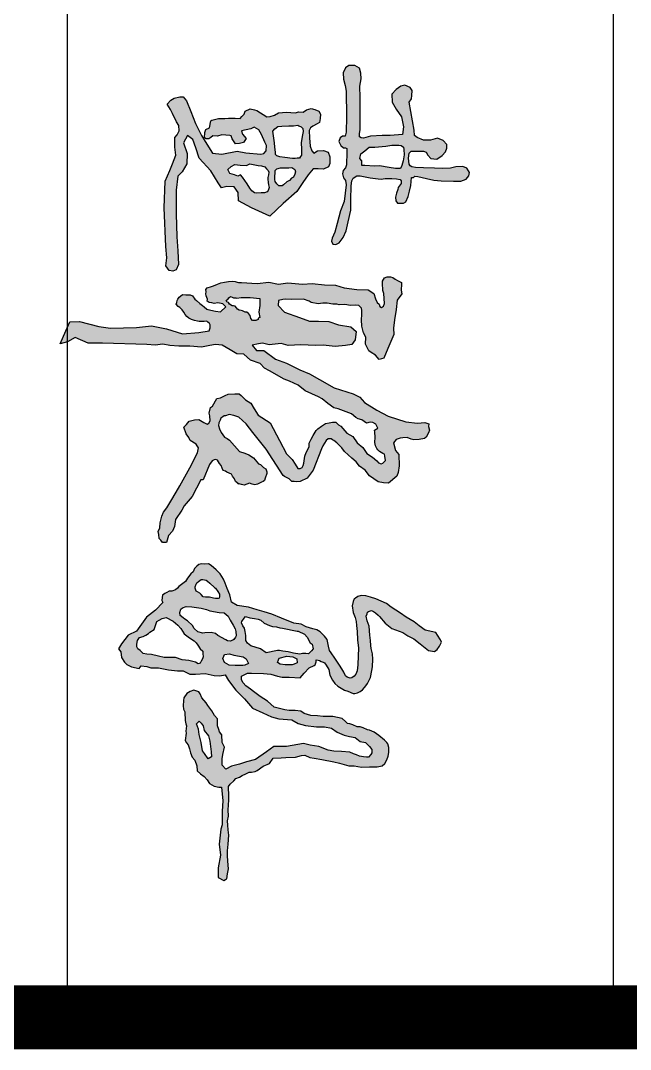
# Model space of a CAD drawing. Extents: x -496980 to 486425, y -292187 to -29437.
# Drawn here: x 373173 to 375547, y -289812 to -285808 of the extents above; entities that cross this region are included whole.
import ezdxf

# ---------------------------------------------------------------- set-up
doc = ezdxf.new("R2010")
doc.units = 0
doc.header["$LTSCALE"] = 1000
doc.header["$MEASUREMENT"] = 0
doc.layers.add('PUB_TITLE', color=4, linetype='Continuous')

# ---------------------------------------------------------------- blocks, each defined once
blk = doc.blocks.new('21')
h = blk.add_hatch(color=256)
h.paths.add_polyline_path([(36276, 30093), (36389, 30090), (36475, 30091), (36543, 30068), (36600, 30017), (36677, 30002), (36760, 30018), (36819, 30065), (36916, 30077), (37286, 30034), (37499, 29953), (37781, 29880), (37973, 29829), (38102, 29767), (38168, 29754), (38235, 29784), (38248, 29851), (38212, 29924), (38087, 30011), (37940, 30081), (37744, 30126), (37479, 30186), (37252, 30186), (36940, 30194), (36831, 30204), (36774, 30238), (36721, 30317), (36721, 30391), (36765, 30615), (36788, 30793), (36790, 30861), (36781, 30951), (36778, 30999), (36779, 31094), (36784, 31198), (36801, 31304), (36886, 31304), (36977, 31237), (37025, 31228), (37107, 31196), (37190, 31174), (37277, 31185), (37323, 31219), (37326, 31352), (37293, 31409), (37181, 31462), (37056, 31489), (36935, 31521), (36754, 31530), (36754, 31580), (36727, 31609), (36737, 31675), (36780, 31865), (36816, 32027), (36828, 32196), (36840, 32464), (36840, 32630), (36794, 32750), (36720, 32807), (36647, 32823), (36609, 32801), (36545, 32764), (36509, 32675), (36521, 32521), (36550, 32400), (36555, 32223), (36550, 32042), (36540, 31802), (36532, 31626), (36516, 31516), (36460, 31483), (36329, 31465), (36213, 31478), (36170, 31523), (36170, 31697), (36170, 31803), (36195, 31862), (36259, 31899), (36333, 31966), (36345, 32097), (36268, 32219), (36184, 32291), (36101, 32320), (36020, 32320), (35930, 32241), (35883, 32112), (35923, 31954), (35928, 31797), (35869, 31659), (35823, 31597), (35702, 31590), (35077, 31478), (35003, 31537), (34930, 31542), (34824, 31545), (34751, 31501), (34700, 31388), (34721, 31296), (34795, 31193), (34903, 31098), (35079, 31103), (35234, 31195), (35410, 31309), (35632, 31358), (35798, 31331), (35825, 31061), (35825, 30883), (35836, 30620), (35886, 30434), (35852, 30375), (35784, 30379), (35686, 30393), (35466, 30393), (35256, 30393), (34977, 30391), (34724, 30386), (34562, 30411), (34433, 30409), (34321, 30379), (34262, 30273), (34267, 30138), (34316, 30063), (34425, 30011), (34571, 30021), (34706, 30060), (34833, 30078), (35409, 30090), (35751, 30083), (35833, 30061), (35833, 30000), (35875, 29948), (35954, 29915), (36046, 29959), (36093, 30019), (36093, 30096)])
h.paths.add_polyline_path([(36229, 30407), (36159, 30495), (36080, 30593), (36080, 30721), (36061, 30964), (36035, 31096), (36039, 31255), (36042, 31302), (36084, 31352), (36131, 31363), (36251, 31369), (36383, 31346), (36489, 31321), (36556, 31285), (36556, 31176), (36535, 31037), (36522, 30947), (36497, 30829), (36500, 30710), (36490, 30495), (36487, 30432), (36388, 30432), (36335, 30385)], flags=16)
h = blk.add_hatch(color=256)
h.paths.add_polyline_path([(47829, 27141), (47834, 27273), (47813, 27388), (47939, 27462), (48159, 27628), (48350, 27816), (48557, 28000), (48661, 28226), (48752, 28417), (48791, 28580), (48819, 28870), (48897, 29016), (48944, 29177), (48970, 29422), (48970, 29598), (49001, 29753), (49089, 29880), (49158, 30033), (49184, 30154), (49210, 30277), (49301, 30395), (49322, 30508), (49406, 30596), (49479, 30650), (49567, 30650), (49643, 30580), (49643, 30535), (49638, 30468), (49625, 30375), (49596, 30311), (49573, 30245), (49533, 30158), (49519, 29979), (49510, 29805), (49492, 29677), (49405, 29474), (49377, 29281), (49340, 29134), (49411, 28754), (49411, 28472), (49529, 28308), (49701, 28066), (49746, 27863), (49799, 27705), (49847, 27531), (49912, 27402), (49827, 27325), (49685, 27321), (49588, 27333), (49427, 27370), (49317, 27325), (49152, 27313), (49079, 27265), (49030, 27248), (48949, 27221), (48795, 27219), (48722, 27154), (48613, 27089), (48496, 27000), (48439, 26968), (48330, 26871), (48237, 26831), (48193, 26802), (48156, 26693), (48189, 26612), (48233, 26536), (48326, 26471), (48387, 26459), (48504, 26451), (48575, 26465), (48635, 26488), (48691, 26493), (48785, 26496), (48830, 26502), (48901, 26516), (48952, 26527), (49071, 26516), (49114, 26524), (49272, 26502), (49324, 26530), (49372, 26564), (49457, 26592), (49547, 26621), (49644, 26658), (49715, 26714), (49840, 26757), (49950, 26768), (50018, 26842), (50075, 26918), (50151, 26986), (50228, 27040), (50290, 27145), (50316, 27247), (50316, 27306), (50619, 27334), (50844, 27320), (51149, 27320), (51250, 27291), (51577, 27254), (51823, 27283), (52106, 27233), (52324, 27233), (52389, 27356), (52352, 27424), (52243, 27442), (52126, 27462), (51961, 27450), (51836, 27442), (51726, 27440), (51583, 27457), (51381, 27470), (51261, 27455), (51156, 27447), (51059, 27440), (50956, 27460), (50819, 27457), (50714, 27465), (50591, 27470), (50451, 27467), (50359, 27462), (50301, 27465), (50246, 27502), (50171, 27584), (50121, 27624), (50091, 27709), (50056, 27769), (50019, 27849), (49983, 27926), (49977, 27974), (49962, 28059), (49939, 28104), (49849, 28237), (49785, 28372), (49669, 28456), (49661, 28632), (49656, 28740), (49646, 28953), (49606, 29084), (49603, 29162), (49656, 29270), (49665, 29371), (49701, 29537), (49753, 29806), (49778, 29933), (49809, 30033), (49837, 30141), (49837, 30257), (49870, 30421), (49861, 30596), (49861, 30767), (49842, 30881), (49789, 30942), (49702, 30983), (49627, 31011), (49545, 31030), (49433, 31028), (49350, 31007), (49317, 30986), (49271, 30935), (49162, 30805), (49093, 30703), (49049, 30598), (49040, 30552), (48996, 30457), (48971, 30393), (48971, 30325), (48930, 30232), (48908, 30164), (48896, 30113), (48852, 30062), (48788, 29989), (48742, 29782), (48744, 29571), (48724, 29446), (48720, 29291), (48675, 29148), (48623, 29071), (48606, 28942), (48608, 28813), (48595, 28716), (48580, 28658), (48534, 28482), (48399, 28332), (48294, 28167), (48184, 28018), (48134, 27952), (48057, 27848), (47991, 27787), (47925, 27754), (47848, 27754), (47776, 27886), (47776, 27973), (47786, 28241), (47800, 28408), (47846, 28549), (47867, 28660), (47870, 28814), (47884, 29054), (47778, 29148), (47657, 29255), (47596, 29393), (47524, 29413), (47478, 29413), (47493, 29476), (47516, 29524), (47548, 29597), (47599, 29632), (47699, 29698), (47820, 29718), (47937, 29774), (48007, 29826), (48067, 29891), (48158, 30042), (48180, 30120), (48233, 30239), (48231, 30271), (48214, 30334), (48186, 30388), (48150, 30443), (48097, 30485), (48063, 30521), (48005, 30551), (47871, 30622), (47722, 30650), (47635, 30669), (47469, 30673), (47346, 30663), (47233, 30637), (47163, 30631), (47052, 30620), (46931, 30610), (46735, 30588), (46614, 30546), (46512, 30524), (46456, 30544), (46418, 30553), (46388, 30641), (46420, 30716), (46490, 30794), (46518, 30824), (46665, 30950), (46787, 31098), (46874, 31341), (46944, 31454), (47014, 31585), (47127, 31724), (47275, 31915), (47299, 32048), (47254, 32102), (47176, 32159), (47086, 32201), (47036, 32177), (46933, 32110), (46877, 32073), (46822, 31837), (46727, 31706), (46636, 31592), (46533, 31414), (46446, 31287), (46308, 31082), (46229, 30975), (46125, 30737), (46090, 30618), (46058, 30514), (46052, 30413), (46074, 30342), (46111, 30289), (46124, 30261), (46183, 30235), (46277, 30210), (46432, 30235), (46541, 30278), (46627, 30306), (46718, 30311), (46852, 30328), (47040, 30331), (47224, 30355), (47389, 30349), (47592, 30340), (47724, 30323), (47803, 30295), (47844, 30256), (47897, 30188), (47855, 30079), (47758, 30028), (47683, 29986), (47600, 29930), (47576, 29915), (47443, 29825), (47329, 29745), (47274, 29707), (47174, 29685), (47102, 29670), (47029, 29654), (46958, 29600), (46858, 29500), (46815, 29427), (46791, 29342), (46747, 29188), (46687, 29082), (46666, 28918), (46555, 28645), (46465, 28424), (46414, 28254), (46368, 28099), (46310, 27906), (46273, 27655), (46200, 27527), (46038, 27493), (45894, 27433), (45773, 27385), (45686, 27355), (45566, 27280), (45482, 27190), (45380, 27079), (45344, 27016), (45353, 26938), (45346, 26857), (45358, 26806), (45400, 26756), (45453, 26706), (45526, 26674), (45570, 26627), (45665, 26552), (45738, 26509), (45785, 26448), (45848, 26360), (45885, 26328), (45923, 26284), (45956, 26203), (45956, 26140), (45983, 26090), (46004, 26046), (46042, 25995), (46095, 25988), (46165, 25980), (46203, 26000), (46379, 25838), (46533, 25637), (46841, 25416), (46935, 25229), (47129, 25081), (47238, 25013), (47304, 25065), (47433, 25082), (47535, 25151), (47584, 25203), (47640, 25302), (47673, 25473), (47614, 25522), (47633, 25647), (47656, 25733), (47656, 25907), (47702, 26131), (47729, 26331), (47729, 26457), (47797, 26599), (47797, 26725), (47787, 26941)])
h.paths.add_polyline_path([(47540, 27372), (47453, 27333), (47399, 27357), (47361, 27374), (47351, 27485), (47375, 27578), (47414, 27790), (47462, 27853), (47561, 27910), (47605, 27810), (47609, 27608), (47597, 27476)], flags=16)
h.paths.add_polyline_path([(47513, 26853), (47583, 26812), (47535, 26726), (47497, 26579), (47480, 26430), (47432, 26286), (47432, 26035), (47398, 25909), (47362, 25748), (47359, 25647), (47338, 25568), (47277, 25498), (47219, 25426), (47135, 25426), (47053, 25441), (46986, 25481), (46964, 25562), (46932, 25623), (46896, 25680), (46868, 25712), (46805, 25808), (46629, 25868), (46596, 25920), (46559, 25989), (46537, 26078), (46619, 26231), (46709, 26332), (46786, 26400), (46903, 26477), (46993, 26594), (47074, 26726), (47157, 26780), (47239, 26832), (47287, 26889), (47344, 26890), (47438, 26902)], flags=16)
h.paths.add_polyline_path([(46939, 27229), (46895, 27175), (46873, 27079), (46882, 26936), (46890, 26892), (46860, 26783), (46786, 26700), (46715, 26665), (46614, 26552), (46569, 26472), (46493, 26389), (46427, 26378), (46329, 26415), (46296, 26519), (46303, 26648), (46329, 26851), (46360, 26975), (46394, 27045), (46428, 27252), (46439, 27363), (46509, 27452), (46601, 27503), (46709, 27568), (46792, 27609), (46852, 27623), (46951, 27635), (47035, 27579), (47067, 27503), (47055, 27426)], flags=16)
h.paths.add_polyline_path([(47110, 27883), (47052, 27845), (46998, 27845), (46939, 27845), (46851, 27837), (46776, 27816), (46722, 27783), (46642, 27747), (46554, 27813), (46519, 27839), (46548, 27939), (46562, 28039), (46576, 28123), (46599, 28181), (46663, 28255), (46718, 28374), (46739, 28441), (46751, 28530), (46769, 28608), (46780, 28661), (46843, 28990), (46847, 29009), (46912, 29156), (46977, 29210), (47101, 29279), (47135, 29323), (47240, 29346), (47278, 29306), (47348, 29241), (47338, 29184), (47343, 29111), (47353, 29049), (47331, 28909), (47302, 28787), (47287, 28669), (47277, 28594), (47274, 28552), (47324, 28304), (47240, 28171), (47169, 27958)], flags=16)
h.paths.add_polyline_path([(48847, 26807), (48888, 26852), (48946, 26899), (49055, 26925), (49173, 27015), (49287, 27051), (49528, 27080), (49642, 27084), (49686, 27007), (49564, 26929), (49503, 26888), (49316, 26852), (49140, 26807), (49026, 26799), (48904, 26754)], flags=16)
h.paths.add_polyline_path([(47537, 28550), (47482, 28573), (47447, 28593), (47401, 28761), (47416, 28894), (47456, 28980), (47551, 28992), (47577, 28920), (47589, 28882), (47592, 28721), (47575, 28611)], flags=16)
h.paths.add_polyline_path([(46118, 27174), (46110, 27131), (46089, 27037), (46087, 26954), (46083, 26897), (46032, 26851), (46001, 26823), (45969, 26776), (45950, 26737), (45871, 26720), (45780, 26746), (45737, 26793), (45693, 26861), (45709, 26972), (45779, 27045), (45870, 27153), (45884, 27174), (45962, 27227), (46018, 27260), (46109, 27268), (46118, 27234)], flags=16)
h = blk.add_hatch(color=256)
h.paths.add_polyline_path([(42764, 26797), (42881, 26775), (43213, 26602), (43611, 26377), (43756, 26295), (43952, 26182), (44099, 26091), (44196, 26014), (44287, 25977), (44437, 25946), (44545, 25932), (44625, 25895), (44693, 25915), (44784, 25924), (44821, 25955), (44872, 25997), (44869, 26087), (44719, 26128), (44621, 26214), (44516, 26261), (44360, 26284), (44152, 26422), (44054, 26480), (43846, 26653), (43482, 26844), (43476, 26902), (43135, 27043), (43054, 27102), (43024, 27170), (43043, 27221), (43113, 27266), (43158, 27298), (43221, 27320), (43269, 27345), (43289, 27395), (43305, 27429), (43349, 27528), (43399, 27555), (43455, 27595), (43516, 27618), (43564, 27682), (43585, 27751), (43594, 27810), (43552, 27929), (43572, 27987), (43587, 28049), (43575, 28106), (43534, 28197), (43517, 28231), (43494, 28263), (43445, 28280), (43335, 28314), (43301, 28316), (43237, 28291), (43204, 28240), (43134, 28171), (43123, 28127), (42988, 28017), (42926, 27915), (42886, 27824), (42849, 27707), (42596, 27485), (42560, 27433), (42533, 27370), (42427, 27303), (42344, 27265), (42237, 27230), (42150, 27275), (42109, 27289), (42062, 27348), (42053, 27394), (42027, 27479), (42045, 27580), (42086, 27692), (42234, 27852), (42429, 28005), (42796, 28301), (43379, 28681), (43405, 28711), (43458, 28813), (43512, 28869), (43518, 28927), (43523, 28976), (43516, 29056), (43441, 29215), (43267, 29347), (42792, 29532), (42719, 29563), (42602, 29637), (42563, 29685), (42567, 29746), (42586, 29775), (42607, 29805), (42653, 29873), (42768, 29987), (42849, 30042), (42997, 30203), (43082, 30305), (43176, 30377), (43261, 30504), (43388, 30598), (43524, 30794), (43548, 30913), (43553, 31025), (43397, 31205), (43315, 31234), (43169, 31261), (42918, 31250), (42828, 31176), (42658, 31136), (42579, 31189), (42571, 31218), (42550, 31282), (42547, 31340), (42539, 31436), (42573, 31526), (42592, 31582), (42581, 31701), (42560, 31826), (42531, 31860), (42430, 31908), (42372, 31934), (42295, 31913), (42236, 31918), (42205, 31831), (42220, 31670), (42189, 31408), (42066, 31014), (41927, 30760), (41758, 30490), (41642, 30383), (41565, 30236), (41434, 29813), (41249, 29490), (41118, 29267), (41033, 29051), (40887, 28751), (40795, 28505), (40602, 28251), (40602, 28089), (40487, 27989), (40456, 28128), (40440, 28220), (40479, 28366), (40448, 28636), (40494, 28790), (40479, 29074), (40494, 29398), (40487, 29567), (40510, 29836), (40494, 30067), (40471, 30206), (40363, 30283), (40178, 30306), (40078, 30183), (40032, 29913), (39955, 29698), (39947, 29467), (39947, 29267), (39870, 29044), (39748, 28710), (39603, 28566), (39493, 28575), (39469, 28671), (39460, 28740), (39469, 28875), (39460, 29134), (39502, 29256), (39535, 29304), (39565, 29454), (39553, 29562), (39553, 29656), (39571, 29785), (39571, 29870), (39586, 29921), (39580, 30054), (39604, 30178), (39598, 30298), (39604, 30364), (39662, 30418), (39716, 30430), (39800, 30427), (39923, 30424), (40065, 30430), (40209, 30466), (40309, 30521), (40465, 30512), (40613, 30581), (40646, 30638), (40703, 30731), (40800, 30815), (40772, 30921), (40556, 31008), (40249, 31139), (40108, 31132), (39921, 31156), (39694, 31194), (39483, 31216), (39339, 31321), (39260, 31302), (39124, 31312), (39090, 31309), (39031, 31194), (38982, 31120), (38963, 31064), (38961, 30994), (38986, 30934), (39058, 30890), (39108, 30890), (39270, 30898), (39338, 30917), (39447, 30926), (39559, 30936), (39616, 30911), (39643, 30867), (39626, 30827), (39574, 30816), (39532, 30772), (39451, 30730), (39337, 30699), (39257, 30570), (39245, 30320), (39208, 30039), (39151, 29841), (39139, 29596), (39116, 29325), (39124, 29107), (39101, 28782), (39128, 28575), (39082, 28358), (39109, 28098), (39089, 27750), (39088, 27683), (39066, 27608), (39062, 27553), (39071, 27460), (39081, 27372), (39100, 27295), (39131, 27221), (39167, 27131), (39176, 27085), (39207, 26987), (39248, 26959), (39301, 26963), (39341, 26961), (39384, 26968), (39463, 26999), (39504, 26990), (39535, 27035), (39544, 27095), (39561, 27145), (39545, 27229), (39566, 27339), (39633, 27403), (39745, 27287), (39730, 27175), (39689, 26983), (39634, 26922), (39605, 26888), (39556, 26825), (39489, 26753), (39461, 26717), (39389, 26664), (39364, 26607), (39366, 26555), (39368, 26510), (39360, 26441), (39392, 26398), (39419, 26365), (39463, 26333), (39489, 26324), (39535, 26312), (39571, 26297), (39622, 26341), (39647, 26379), (39698, 26434), (39753, 26472), (39803, 26500), (39843, 26533), (39886, 26580), (39915, 26637), (39932, 26709), (39949, 26774), (39959, 26812), (39957, 26922), (39952, 26982), (40022, 27057), (40100, 27057), (40168, 27029), (40200, 26805), (40232, 26437), (40120, 26085), (40055, 25750), (40088, 25414), (40104, 24838), (40071, 24582), (39959, 24150), (39967, 23935), (40168, 23846), (40456, 23718), (40408, 23878), (40312, 24054), (40440, 24342), (40440, 24662), (40467, 25644), (40483, 25830), (40461, 25999), (40489, 26157), (40506, 26360), (40506, 26603), (40529, 26865), (40495, 27051), (40472, 27175), (40487, 27320), (40591, 27502), (40675, 27649), (40683, 27802), (40820, 27955), (40892, 28164), (40993, 28266), (41053, 28373), (41238, 28703), (41287, 28816), (41375, 29009), (41496, 29170), (41633, 29468), (41681, 29548), (41778, 29669), (41875, 29806), (41899, 29902), (42012, 30200), (42091, 30293), (42119, 30346), (42147, 30431), (42220, 30532), (42194, 30614), (42201, 30673), (42242, 30739), (42283, 30765), (42327, 30783), (42371, 30714), (42421, 30717), (42531, 30724), (42651, 30720), (42724, 30735), (42784, 30761), (42812, 30785), (42848, 30823), (42892, 30893), (42910, 30930), (42956, 30939), (43046, 30957), (43132, 30875), (43099, 30800), (43056, 30761), (42978, 30668), (42896, 30543), (42763, 30449), (42656, 30324), (42517, 30228), (42442, 30096), (42288, 29963), (42253, 29913), (42199, 29848), (42199, 29777), (42213, 29702), (42224, 29617), (42285, 29531), (42342, 29452), (42381, 29413), (42492, 29349), (42574, 29299), (42660, 29256), (42742, 29260), (42871, 29192), (42953, 29160), (43132, 29137), (43225, 29093), (43229, 29006), (43130, 28945), (43030, 28877), (42899, 28754), (42603, 28600), (42213, 28387), (42039, 28125), (41900, 28034), (41777, 27960), (41698, 27841), (41604, 27747), (41564, 27699), (41564, 27600), (41573, 27452), (41605, 27385), (41653, 27283), (41673, 27204), (41840, 27105), (41869, 27065), (41999, 27034), (42056, 27051), (42170, 27053), (42246, 27004), (42207, 26912), (42139, 26803), (42145, 26704), (42174, 26587), (42240, 26535), (42307, 26468), (42455, 26519), (42540, 26579), (42602, 26613), (42685, 26743), (42719, 26769)])
h.paths.add_polyline_path([(39939, 27998), (39893, 27960), (39823, 27942), (39780, 27906), (39753, 27867), (39749, 27835), (39719, 27772), (39708, 27712), (39687, 27664), (39652, 27637), (39618, 27612), (39611, 27574), (39608, 27544), (39575, 27484), (39538, 27459), (39505, 27401), (39451, 27452), (39428, 27473), (39403, 27507), (39419, 27545), (39430, 27577), (39435, 27602), (39435, 27626), (39442, 27649), (39427, 27746), (39422, 27943), (39448, 28157), (39604, 28162), (39750, 28141), (39869, 28162), (39887, 28125), (39911, 28119), (39932, 28071)], flags=16)
h = blk.add_hatch(color=256)
h.paths.add_polyline_path([(35818, 26551), (35910, 26669), (36098, 26733), (36324, 26810), (36609, 27071), (36872, 27234), (36988, 27306), (36955, 27428), (36961, 27588), (37088, 27677), (37271, 27683), (37427, 27971), (37615, 28381), (37332, 28681), (37064, 28982), (36869, 29117), (36693, 29236), (36565, 29344), (36561, 29457), (36568, 29576), (36518, 29686), (36444, 29717), (36294, 29717), (36194, 29678), (36158, 29574), (36162, 29444), (36212, 29364), (36160, 29316), (36060, 29279), (35874, 29268), (35707, 29260), (35652, 29288), (35613, 29338), (35559, 29433), (35529, 29487), (35444, 29500), (35346, 29511), (35284, 29470), (35245, 29381), (35221, 29299), (35251, 29195), (35299, 29121), (35296, 29026), (35317, 28943), (35306, 28753), (35317, 28576), (35369, 28483), (35400, 28390), (35410, 28313), (35265, 28090), (35249, 28038), (35229, 27946), (35278, 27837), (35348, 27814), (35402, 27761), (35442, 27722), (35434, 27612), (35433, 27521), (35434, 27465), (35446, 27384), (35444, 27305), (35444, 27241), (35477, 27093), (35493, 27073), (35650, 27039), (35685, 26960), (35754, 26934), (35873, 26930), (35895, 26966), (35898, 27028), (35868, 27069), (35827, 27115), (35839, 27219), (35806, 27311), (35821, 27522), (35897, 27546), (36004, 27616), (35999, 27704), (35978, 27795), (35890, 27853), (35791, 27777), (35715, 27749), (35692, 27855), (35676, 27959), (35637, 28030), (35697, 28141), (35796, 28199), (35968, 28269), (36043, 28305), (36163, 28300), (36220, 28245), (36233, 28181), (36210, 27849), (36173, 27653), (36233, 27313), (36217, 27107), (36017, 26983), (35822, 26862), (35556, 26729), (35290, 26626), (35054, 26532), (34959, 26455), (34965, 26381), (34995, 26254), (35036, 26183), (35125, 26101), (35241, 26173), (35329, 26216), (35515, 26307), (35598, 26358), (35716, 26366), (35807, 26319), (35867, 26269), (36082, 26272), (36256, 26294), (36452, 26216), (36602, 26156), (36836, 26054), (37432, 26030), (38291, 26065), (38541, 26092), (38723, 26071), (38820, 26143), (38841, 26228), (38812, 26302), (38689, 26351), (38387, 26339), (38074, 26315), (37563, 26296), (37038, 26295), (36723, 26337), (36631, 26433), (36450, 26533), (36219, 26545), (35985, 26460)])
h.paths.add_polyline_path([(36574, 27448), (36511, 27523), (36468, 27605), (36484, 27723), (36488, 27860), (36453, 27938), (36472, 28051), (36488, 28126), (36497, 28195), (36519, 28268), (36560, 28308), (36615, 28361), (36698, 28353), (36759, 28340), (36793, 28336), (36870, 28346), (36922, 28356), (36975, 28368), (37072, 28332), (37099, 28264), (37099, 28187), (37101, 28092), (37093, 28039), (37052, 27985), (36995, 27938), (36893, 27880), (36751, 27773), (36695, 27729), (36723, 27672), (36696, 27597), (36668, 27495)], flags=16)
h.paths.add_polyline_path([(35726, 28452), (35676, 28492), (35621, 28558), (35613, 28647), (35610, 28804), (35605, 28907), (35594, 29005), (35632, 29080), (35669, 29114), (35736, 29121), (35807, 29107), (35977, 29080), (36136, 29090), (36257, 29085), (36285, 29062), (36325, 29044), (36327, 28993), (36335, 28944), (36331, 28889), (36309, 28717), (36297, 28607), (36275, 28539), (36242, 28505), (36189, 28505), (36081, 28495), (35982, 28485), (35826, 28466)], flags=16)
h.paths.add_polyline_path([(36603, 28504), (36560, 28540), (36537, 28616), (36540, 28664), (36542, 28754), (36538, 28806), (36535, 28868), (36581, 28938), (36631, 28951), (36680, 28938), (36746, 28910), (36768, 28864), (36824, 28819), (36855, 28758), (36916, 28689), (36942, 28660), (36938, 28580), (36895, 28537), (36847, 28499), (36801, 28494), (36725, 28497), (36659, 28502)], flags=16)
for points in [[(35702, 31590), (35077, 31478), (35003, 31537), (34930, 31542), (34824, 31545), (34751, 31501), (34700, 31388), (34721, 31296), (34795, 31193), (34903, 31098), (35079, 31103), (35234, 31195), (35410, 31309), (35632, 31358), (35798, 31331), (35825, 31061), (35825, 30883), (35836, 30620), (35878, 30464), (35873, 30411), (35852, 30375), (35784, 30379), (35686, 30393), (35466, 30393), (35256, 30393), (34977, 30391), (34724, 30386), (34562, 30411), (34433, 30409), (34321, 30379), (34262, 30273), (34267, 30138), (34316, 30063), (34425, 30011), (34571, 30021), (34706, 30060), (34833, 30078), (35409, 30090), (35751, 30083), (35833, 30061), (35833, 30000), (35875, 29948), (35954, 29915), (36046, 29959), (36093, 30019), (36093, 30067), (36112, 30096), (36276, 30093), (36389, 30090), (36475, 30091), (36543, 30068), (36600, 30017), (36677, 30002), (36760, 30018), (36819, 30065), (36916, 30077), (37286, 30034), (37499, 29953), (37781, 29880), (37973, 29829), (38102, 29767), (38168, 29754), (38235, 29784), (38248, 29851), (38212, 29924), (38087, 30011), (37940, 30081), (37744, 30126), (37479, 30186), (37252, 30186), (36940, 30194), (36831, 30204), (36774, 30238), (36721, 30317), (36721, 30391), (36765, 30615), (36765, 30615), (36765, 30615), (36765, 30615), (36765, 30615), (36765, 30615), (36788, 30793), (36788, 30793), (36788, 30793), (36788, 30793), (36788, 30793), (36788, 30793), (36788, 30793), (36788, 30793), (36788, 30793), (36788, 30793), (36790, 30861), (36781, 30951), (36778, 30999), (36779, 31094), (36784, 31198), (36797, 31281), (36827, 31304), (36886, 31304), (36977, 31237), (37025, 31228), (37107, 31196), (37190, 31174), (37277, 31185), (37323, 31219), (37326, 31352), (37293, 31409), (37181, 31462), (37056, 31489), (36935, 31521), (36754, 31530), (36754, 31580), (36727, 31609), (36737, 31675), (36780, 31865), (36816, 32027), (36828, 32196), (36840, 32464), (36840, 32630), (36794, 32750), (36720, 32807), (36647, 32823), (36609, 32801), (36545, 32764), (36509, 32675), (36521, 32521), (36550, 32400), (36555, 32223), (36550, 32042), (36540, 31802), (36532, 31626), (36519, 31539), (36495, 31504), (36460, 31483), (36329, 31465), (36213, 31478), (36170, 31523), (36170, 31697), (36170, 31803), (36195, 31862), (36259, 31899), (36333, 31966), (36345, 32097), (36268, 32219), (36184, 32291), (36101, 32320), (36020, 32320), (35930, 32241), (35883, 32112), (35923, 31954), (35928, 31797), (35869, 31659), (35823, 31597), (35702, 31590)], [(47036, 32177), (46933, 32110), (46877, 32073), (46822, 31837), (46727, 31706), (46636, 31592), (46533, 31414), (46446, 31287), (46308, 31082), (46229, 30975), (46125, 30737), (46090, 30618), (46058, 30514), (46052, 30413), (46074, 30342), (46111, 30289), (46124, 30261), (46183, 30235), (46277, 30210), (46432, 30235), (46541, 30278), (46627, 30306), (46718, 30311), (46852, 30328), (47040, 30331), (47224, 30355), (47389, 30349), (47592, 30340), (47724, 30323), (47803, 30295), (47844, 30256), (47880, 30209), (47889, 30167), (47865, 30104), (47834, 30068), (47758, 30028), (47683, 29986), (47600, 29930), (47576, 29915), (47443, 29825), (47329, 29745), (47274, 29707), (47174, 29685), (47102, 29670), (47029, 29654), (46958, 29600), (46858, 29500), (46815, 29427), (46791, 29342), (46747, 29188), (46687, 29082), (46666, 28918), (46555, 28645), (46465, 28424), (46414, 28254), (46368, 28099), (46310, 27906), (46273, 27655), (46200, 27527), (46038, 27493), (45894, 27433), (45773, 27385), (45686, 27355), (45566, 27280), (45482, 27190), (45380, 27079), (45344, 27016), (45353, 26938), (45346, 26857), (45358, 26806), (45400, 26756), (45453, 26706), (45526, 26674), (45570, 26627), (45665, 26552), (45738, 26509), (45785, 26448), (45848, 26360), (45885, 26328), (45923, 26284), (45956, 26203), (45956, 26140), (45983, 26090), (46004, 26046), (46042, 25995), (46095, 25988), (46165, 25980), (46203, 26000), (46379, 25838), (46533, 25637), (46841, 25416), (46935, 25229), (47129, 25081), (47238, 25013), (47304, 25065), (47433, 25082), (47535, 25151), (47584, 25203), (47640, 25302), (47673, 25473), (47614, 25522), (47633, 25647), (47656, 25733), (47656, 25907), (47702, 26131), (47729, 26331), (47729, 26457), (47797, 26599), (47797, 26725), (47787, 26941), (47829, 27141), (47834, 27273), (47813, 27388), (47939, 27462), (48159, 27628), (48350, 27816), (48557, 28000), (48661, 28226), (48752, 28417), (48791, 28580), (48819, 28870), (48897, 29016), (48944, 29177), (48970, 29422), (48970, 29598), (49001, 29753), (49089, 29880), (49158, 30033), (49184, 30154), (49210, 30277), (49301, 30395), (49322, 30508), (49406, 30596), (49479, 30650), (49546, 30650), (49589, 30630), (49643, 30580), (49643, 30535), (49638, 30468), (49625, 30375), (49596, 30311), (49573, 30245), (49533, 30158), (49519, 29979), (49510, 29805), (49492, 29677), (49405, 29474), (49377, 29281), (49340, 29134), (49411, 28754), (49411, 28472), (49529, 28308), (49701, 28066), (49746, 27863), (49799, 27705), (49847, 27531), (49912, 27402), (49827, 27325), (49685, 27321), (49588, 27333), (49427, 27370), (49317, 27325), (49152, 27313), (49079, 27265), (49030, 27248), (48949, 27221), (48795, 27219), (48722, 27154), (48613, 27089), (48613, 27089), (48496, 27000), (48439, 26968), (48330, 26871), (48237, 26831), (48193, 26802), (48156, 26693), (48189, 26612), (48233, 26536), (48326, 26471), (48387, 26459), (48504, 26451), (48575, 26465), (48635, 26488), (48691, 26493), (48785, 26496), (48830, 26502), (48901, 26516), (48952, 26527), (49071, 26516), (49114, 26524), (49272, 26502), (49324, 26530), (49372, 26564), (49457, 26592), (49547, 26621), (49644, 26658), (49715, 26714), (49840, 26757), (49950, 26768), (50018, 26842), (50075, 26918), (50151, 26986), (50228, 27040), (50290, 27145), (50316, 27247), (50316, 27306), (50619, 27334), (50844, 27320), (51149, 27320), (51250, 27291), (51577, 27254), (51823, 27283), (52106, 27233), (52324, 27233), (52389, 27356), (52368, 27395), (52352, 27424), (52243, 27442), (52126, 27462), (51961, 27450), (51836, 27442), (51726, 27440), (51583, 27457), (51381, 27470), (51261, 27455), (51156, 27447), (51059, 27440), (50956, 27460), (50819, 27457), (50714, 27465), (50591, 27470), (50451, 27467), (50359, 27462), (50301, 27465), (50246, 27502), (50171, 27584), (50121, 27624), (50091, 27709), (50056, 27769), (50019, 27849), (49983, 27926), (49977, 27974), (49962, 28059), (49939, 28104), (49849, 28237), (49785, 28372), (49669, 28456), (49661, 28632), (49656, 28740), (49646, 28953), (49606, 29084), (49603, 29162), (49656, 29270), (49665, 29371), (49701, 29537), (49753, 29806), (49778, 29933), (49809, 30033), (49837, 30141), (49837, 30257), (49870, 30421), (49861, 30596), (49861, 30767), (49842, 30881), (49789, 30942), (49702, 30983), (49627, 31011), (49545, 31030), (49433, 31028), (49350, 31007), (49317, 30986), (49271, 30935), (49162, 30805), (49093, 30703), (49049, 30598), (49040, 30552), (48996, 30457), (48971, 30393), (48971, 30325), (48930, 30232), (48908, 30164), (48896, 30113), (48852, 30062), (48788, 29989), (48742, 29782), (48744, 29571), (48724, 29446), (48720, 29291), (48675, 29148), (48623, 29071), (48606, 28942), (48608, 28813), (48595, 28716), (48580, 28658), (48534, 28482), (48399, 28332), (48294, 28167), (48184, 28018), (48134, 27952), (48057, 27848), (47991, 27787), (47925, 27754), (47848, 27754), (47776, 27886), (47776, 27973), (47786, 28241), (47800, 28408), (47846, 28549), (47867, 28660), (47870, 28814), (47884, 29054), (47778, 29148), (47657, 29255), (47608, 29367), (47596, 29393), (47524, 29413), (47478, 29413), (47489, 29456), (47499, 29488), (47516, 29524), (47535, 29567), (47551, 29599), (47551, 29599), (47599, 29632), (47699, 29698), (47820, 29718), (47937, 29774), (48007, 29826), (48067, 29891), (48158, 30042), (48180, 30120), (48233, 30239), (48231, 30271), (48214, 30334), (48186, 30388), (48150, 30443), (48097, 30485), (48063, 30521), (48005, 30551), (48005, 30551), (47871, 30622), (47722, 30650), (47635, 30669), (47469, 30673), (47346, 30663), (47233, 30637), (47163, 30631), (47052, 30620), (46931, 30610), (46735, 30588), (46614, 30546), (46512, 30524), (46456, 30544), (46422, 30552), (46410, 30578), (46388, 30641), (46408, 30686), (46437, 30735), (46490, 30794), (46518, 30824), (46665, 30950), (46787, 31098), (46874, 31341), (46944, 31454), (47014, 31585), (47127, 31724), (47127, 31724), (47275, 31915), (47299, 32048), (47254, 32102), (47254, 32102), (47176, 32159), (47176, 32159), (47086, 32201), (47036, 32177)], [(39014, 31168), (39045, 31221), (39090, 31309), (39124, 31312), (39260, 31302), (39339, 31321), (39483, 31216), (39694, 31194), (39921, 31156), (40108, 31132), (40249, 31139), (40556, 31008), (40772, 30921), (40800, 30815), (40703, 30731), (40646, 30638), (40613, 30581), (40465, 30512), (40309, 30521), (40209, 30466), (40065, 30430), (39923, 30424), (39800, 30427), (39716, 30430), (39662, 30418), (39604, 30364), (39598, 30298), (39604, 30178), (39580, 30054), (39586, 29921), (39571, 29870), (39571, 29785), (39553, 29656), (39553, 29562), (39565, 29454), (39535, 29304), (39502, 29256), (39460, 29134), (39469, 28875), (39460, 28740), (39469, 28671), (39493, 28575), (39493, 28575), (39603, 28566), (39748, 28710), (39870, 29044), (39947, 29267), (39947, 29467), (39955, 29698), (40032, 29913), (40078, 30183), (40078, 30183), (40178, 30306), (40363, 30283), (40471, 30206), (40494, 30067), (40510, 29836), (40487, 29567), (40494, 29398), (40479, 29074), (40494, 28790), (40448, 28636), (40479, 28366), (40440, 28220), (40456, 28128), (40487, 27989), (40487, 27989), (40602, 28089), (40602, 28251), (40795, 28505), (40887, 28751), (41033, 29051), (41118, 29267), (41249, 29490), (41434, 29813), (41565, 30236), (41642, 30383), (41758, 30490), (41927, 30760), (42066, 31014), (42189, 31408), (42220, 31670), (42205, 31831), (42205, 31831), (42236, 31918), (42295, 31913), (42372, 31934), (42430, 31908), (42531, 31860), (42560, 31826), (42581, 31701), (42592, 31582), (42573, 31526), (42539, 31436), (42547, 31340), (42550, 31282), (42571, 31218), (42579, 31189), (42579, 31189), (42658, 31136), (42658, 31136), (42828, 31176), (42918, 31250), (43169, 31261), (43315, 31234), (43397, 31205), (43553, 31025), (43548, 30913), (43524, 30794), (43388, 30598), (43261, 30504), (43176, 30377), (43082, 30305), (42997, 30203), (42849, 30042), (42768, 29987), (42653, 29873), (42653, 29873), (42607, 29805), (42586, 29775), (42567, 29746), (42564, 29706), (42567, 29680), (42602, 29637), (42719, 29563), (42792, 29532), (43267, 29347), (43441, 29215), (43516, 29056), (43523, 28976), (43518, 28927), (43512, 28869), (43458, 28813), (43405, 28711), (43379, 28681), (42796, 28301), (42429, 28005), (42234, 27852), (42086, 27692), (42045, 27580), (42027, 27479), (42053, 27394), (42059, 27365), (42074, 27333), (42109, 27289), (42150, 27275), (42209, 27245), (42269, 27241), (42344, 27265), (42427, 27303), (42533, 27370), (42560, 27433), (42596, 27485), (42849, 27707), (42886, 27824), (42926, 27915), (42988, 28017), (43123, 28127), (43134, 28171), (43204, 28240), (43237, 28291), (43301, 28316), (43335, 28314), (43445, 28280), (43494, 28263), (43517, 28231), (43534, 28197), (43575, 28106), (43587, 28049), (43572, 27987), (43552, 27929), (43594, 27810), (43585, 27751), (43560, 27668), (43564, 27682), (43516, 27618), (43455, 27595), (43399, 27555), (43349, 27528), (43305, 27429), (43289, 27395), (43269, 27345), (43221, 27320), (43158, 27298), (43113, 27266), (43043, 27221), (43027, 27178), (43036, 27142), (43054, 27102), (43054, 27102), (43135, 27043), (43476, 26902), (43482, 26844), (43846, 26653), (44054, 26480), (44152, 26422), (44360, 26284), (44516, 26261), (44621, 26214), (44719, 26128), (44869, 26087), (44869, 26087), (44872, 25997), (44821, 25955), (44784, 25924), (44693, 25915), (44625, 25895), (44545, 25932), (44437, 25946), (44287, 25977), (44196, 26014), (44099, 26091), (43952, 26182), (43756, 26295), (43611, 26377), (43213, 26602), (42881, 26775), (42764, 26797), (42719, 26769), (42685, 26743), (42602, 26613), (42540, 26579), (42455, 26519), (42307, 26468), (42307, 26468), (42247, 26528), (42213, 26556), (42174, 26587), (42145, 26704), (42145, 26704), (42139, 26803), (42207, 26912), (42241, 26991), (42218, 27022), (42170, 27053), (42056, 27051), (41999, 27034), (41869, 27065), (41840, 27105), (41673, 27204), (41653, 27283), (41605, 27385), (41573, 27452), (41564, 27600), (41564, 27699), (41604, 27747), (41698, 27841), (41777, 27960), (41900, 28034), (42039, 28125), (42213, 28387), (42603, 28600), (42899, 28754), (43030, 28877), (43130, 28945), (43229, 29006), (43227, 29060), (43202, 29104), (43160, 29124), (43110, 29140), (42953, 29160), (42871, 29192), (42742, 29260), (42660, 29256), (42574, 29299), (42492, 29349), (42381, 29413), (42342, 29452), (42285, 29531), (42224, 29617), (42213, 29702), (42199, 29777), (42199, 29848), (42253, 29913), (42288, 29963), (42442, 30096), (42517, 30228), (42656, 30324), (42763, 30449), (42896, 30543), (42978, 30668), (43056, 30761), (43099, 30800), (43124, 30857), (43110, 30896), (43110, 30896), (43046, 30957), (43046, 30957), (42956, 30939), (42910, 30930), (42892, 30893), (42892, 30893), (42848, 30823), (42812, 30785), (42784, 30761), (42724, 30735), (42651, 30720), (42531, 30724), (42421, 30717), (42371, 30714), (42327, 30783), (42283, 30765), (42242, 30739), (42201, 30673), (42194, 30614), (42220, 30532), (42220, 30532), (42147, 30431), (42119, 30346), (42091, 30293), (42012, 30200), (41899, 29902), (41875, 29806), (41778, 29669), (41681, 29548), (41633, 29468), (41496, 29170), (41496, 29170), (41375, 29009), (41287, 28816), (41238, 28703), (41053, 28373), (40993, 28266), (40892, 28164), (40820, 27955), (40820, 27955), (40683, 27802), (40675, 27649), (40591, 27502), (40487, 27320), (40472, 27175), (40495, 27051), (40529, 26865), (40506, 26603), (40506, 26360), (40489, 26157), (40461, 25999), (40483, 25830), (40467, 25644), (40440, 24662), (40440, 24342), (40312, 24054), (40408, 23878), (40456, 23718), (40168, 23846), (39967, 23935), (39959, 24150), (40071, 24582), (40104, 24838), (40088, 25414), (40055, 25750), (40120, 26085), (40232, 26437), (40200, 26805), (40200, 26805), (40168, 27029), (40100, 27057), (40034, 27057), (40034, 27057), (40004, 27038), (39974, 27005), (39952, 26982), (39957, 26922), (39959, 26812), (39949, 26774), (39932, 26709), (39915, 26637), (39886, 26580), (39843, 26533), (39803, 26500), (39753, 26472), (39698, 26434), (39647, 26379), (39622, 26341), (39622, 26341), (39571, 26297), (39535, 26312), (39489, 26324), (39463, 26333), (39419, 26365), (39392, 26398), (39360, 26441), (39368, 26510), (39366, 26555), (39364, 26607), (39389, 26664), (39461, 26717), (39489, 26753), (39556, 26825), (39605, 26888), (39634, 26922), (39685, 26979), (39693, 27000), (39730, 27175), (39745, 27287), (39745, 27287), (39633, 27403), (39566, 27339), (39566, 27339), (39545, 27229), (39561, 27145), (39544, 27095), (39535, 27035), (39504, 26990), (39463, 26999), (39384, 26968), (39341, 26961), (39301, 26963), (39248, 26959), (39207, 26987), (39176, 27085), (39167, 27131), (39131, 27221), (39100, 27295), (39081, 27372), (39071, 27460), (39062, 27553), (39066, 27608), (39081, 27658), (39088, 27687), (39089, 27750), (39109, 28098), (39082, 28358), (39128, 28575), (39101, 28782), (39124, 29107), (39116, 29325), (39139, 29596), (39151, 29841), (39208, 30039), (39245, 30320), (39257, 30570), (39337, 30699), (39451, 30730), (39532, 30772), (39574, 30816), (39626, 30827), (39643, 30867), (39616, 30911), (39559, 30936), (39447, 30926), (39338, 30917), (39270, 30898), (39108, 30890), (39058, 30890), (38986, 30934), (38961, 30994), (38963, 31064), (38982, 31120), (39014, 31168)], [(36042, 31302), (36084, 31352), (36131, 31363), (36251, 31369), (36383, 31346), (36489, 31321), (36556, 31285), (36556, 31176), (36535, 31037), (36522, 30947), (36522, 30947), (36497, 30829), (36500, 30710), (36500, 30710), (36490, 30495), (36487, 30432), (36388, 30432), (36335, 30385), (36229, 30407), (36159, 30495), (36080, 30593), (36080, 30721), (36061, 30964), (36035, 31096), (36039, 31255), (36042, 31302)], [(47135, 29323), (47240, 29346), (47278, 29306), (47348, 29241), (47338, 29184), (47343, 29111), (47353, 29049), (47331, 28909), (47302, 28787), (47287, 28669), (47277, 28594), (47274, 28552), (47324, 28304), (47240, 28171), (47169, 27958), (47110, 27883), (47052, 27845), (46998, 27845), (46939, 27845), (46851, 27837), (46776, 27816), (46722, 27783), (46656, 27754), (46628, 27758), (46554, 27813), (46519, 27839), (46548, 27939), (46562, 28039), (46576, 28123), (46599, 28181), (46663, 28255), (46718, 28374), (46739, 28441), (46751, 28530), (46769, 28608), (46780, 28661), (46843, 28990), (46847, 29009), (46912, 29156), (46977, 29210), (47101, 29279), (47135, 29323)], [(37432, 26030), (36836, 26054), (36602, 26156), (36452, 26216), (36256, 26294), (36082, 26272), (35867, 26269), (35807, 26319), (35716, 26366), (35598, 26358), (35515, 26307), (35329, 26216), (35241, 26173), (35125, 26101), (35036, 26183), (34995, 26254), (34965, 26381), (34959, 26455), (35054, 26532), (35290, 26626), (35556, 26729), (35822, 26862), (36017, 26983), (36217, 27107), (36233, 27313), (36173, 27653), (36210, 27849), (36233, 28181), (36220, 28245), (36163, 28300), (36043, 28305), (35968, 28269), (35796, 28199), (35697, 28141), (35637, 28030), (35676, 27959), (35692, 27855), (35715, 27749), (35791, 27777), (35890, 27853), (35978, 27795), (35999, 27704), (36004, 27616), (35897, 27546), (35830, 27525), (35819, 27494), (35806, 27311), (35839, 27219), (35827, 27115), (35868, 27069), (35898, 27028), (35895, 26966), (35873, 26930), (35754, 26934), (35685, 26960), (35650, 27039), (35493, 27073), (35477, 27093), (35444, 27241), (35444, 27305), (35446, 27384), (35434, 27465), (35433, 27521), (35434, 27612), (35434, 27612), (35442, 27722), (35402, 27761), (35348, 27814), (35278, 27837), (35229, 27946), (35249, 28038), (35265, 28090), (35410, 28313), (35400, 28390), (35369, 28483), (35317, 28576), (35306, 28753), (35317, 28943), (35296, 29026), (35299, 29121)], [(35606, 29029), (35632, 29080), (35669, 29114), (35736, 29121), (35807, 29107), (35977, 29080), (36136, 29090), (36257, 29085), (36285, 29062), (36325, 29044), (36327, 28993), (36335, 28944), (36331, 28889), (36309, 28717), (36297, 28607), (36275, 28539), (36242, 28505), (36189, 28505), (36081, 28495), (35982, 28485), (35826, 28466), (35726, 28452), (35676, 28492), (35621, 28558), (35613, 28647), (35610, 28804), (35605, 28907), (35594, 29004), (35606, 29029)], [(36535, 28868), (36581, 28938), (36631, 28951), (36680, 28938), (36746, 28910), (36768, 28864), (36824, 28819), (36855, 28758), (36916, 28689), (36942, 28660), (36938, 28580), (36938, 28580), (36895, 28537), (36847, 28499), (36801, 28494), (36725, 28497), (36659, 28502), (36603, 28504), (36560, 28540), (36537, 28616), (36540, 28664), (36542, 28754), (36538, 28806), (36535, 28868)], [(47447, 28593), (47401, 28761), (47416, 28894), (47456, 28980), (47456, 28980), (47551, 28992), (47577, 28920), (47589, 28882), (47592, 28721), (47575, 28611), (47537, 28550), (47482, 28573), (47447, 28593)], [(36497, 28195), (36519, 28268), (36560, 28308), (36600, 28347), (36640, 28359), (36698, 28353), (36759, 28340), (36793, 28336), (36870, 28346), (36922, 28356), (36975, 28368), (37046, 28342), (37076, 28320), (37099, 28264), (37099, 28187), (37101, 28092), (37093, 28039), (37052, 27985), (36995, 27938), (36893, 27880), (36751, 27773), (36695, 27729), (36723, 27672), (36696, 27597), (36668, 27495), (36574, 27448), (36511, 27523), (36468, 27605), (36484, 27723), (36488, 27860), (36453, 27938), (36472, 28051), (36488, 28126), (36497, 28195)], [(39442, 27649), (39427, 27746), (39422, 27943), (39448, 28157), (39448, 28157), (39604, 28162), (39750, 28141), (39869, 28162), (39887, 28125), (39911, 28119), (39932, 28071), (39939, 27998), (39893, 27960), (39823, 27942), (39780, 27906), (39753, 27867), (39749, 27835), (39719, 27772), (39713, 27741), (39704, 27703), (39687, 27664), (39652, 27637), (39618, 27612), (39611, 27574), (39608, 27544), (39575, 27484), (39575, 27484), (39538, 27459), (39520, 27427), (39491, 27414), (39451, 27452), (39428, 27473), (39403, 27507), (39419, 27545), (39430, 27577), (39435, 27602), (39435, 27626), (39442, 27649)], [(47375, 27578), (47414, 27790), (47462, 27853), (47561, 27910), (47597, 27829), (47606, 27778), (47609, 27608), (47597, 27476), (47540, 27372), (47453, 27333), (47399, 27357), (47361, 27374), (47351, 27485), (47375, 27578)], [(46394, 27045), (46428, 27252), (46439, 27363), (46509, 27452), (46601, 27503), (46709, 27568), (46792, 27609), (46852, 27623), (46946, 27634), (46974, 27619), (47029, 27583), (47042, 27562), (47067, 27503), (47058, 27442), (47040, 27401), (46939, 27229), (46895, 27175), (46873, 27079), (46882, 26936), (46890, 26892), (46860, 26783), (46786, 26700), (46715, 26665), (46614, 26552), (46579, 26490), (46550, 26451), (46493, 26389), (46427, 26378), (46357, 26404), (46322, 26438), (46296, 26519), (46303, 26648), (46329, 26851), (46360, 26975), (46394, 27045)], [(45779, 27045), (45870, 27153), (45884, 27174), (45962, 27227), (46018, 27260), (46083, 27266), (46112, 27256), (46118, 27234), (46118, 27174), (46110, 27131), (46089, 27037), (46087, 26954), (46083, 26897), (46032, 26851), (46001, 26823), (45969, 26776), (45954, 26745), (45930, 26733), (45887, 26723), (45859, 26723), (45797, 26741), (45770, 26757), (45737, 26793), (45698, 26854), (45698, 26894), (45708, 26965), (45731, 26995), (45779, 27045)], [(49055, 26925), (49173, 27015), (49287, 27051), (49528, 27080), (49642, 27084), (49686, 27007), (49564, 26929), (49503, 26888), (49316, 26852), (49140, 26807), (49026, 26799), (48904, 26754), (48847, 26807), (48888, 26852), (48946, 26899), (49055, 26925)], [(46537, 26078), (46619, 26231), (46709, 26332), (46786, 26400), (46903, 26477), (46993, 26594), (47059, 26701), (47102, 26744), (47157, 26780), (47239, 26832), (47287, 26889), (47344, 26890), (47411, 26898), (47459, 26888), (47513, 26853), (47555, 26829), (47568, 26785), (47535, 26726), (47497, 26579), (47480, 26430), (47432, 26286), (47432, 26035), (47398, 25909), (47362, 25748), (47359, 25647), (47338, 25568), (47277, 25498), (47236, 25447), (47189, 25426), (47135, 25426), (47053, 25441), (46986, 25481), (46964, 25562), (46932, 25623), (46896, 25680), (46868, 25712), (46805, 25808), (46629, 25868), (46596, 25920), (46559, 25989), (46537, 26078)]]:
    blk.add_lwpolyline(points)
at = {"flags": 128}
blk.add_lwpolyline([(35299, 29121), (35251, 29195), (35221, 29299), (35245, 29381), (35284, 29470), (35346, 29511), (35444, 29500), (35529, 29487), (35559, 29433), (35613, 29338), (35652, 29288), (35707, 29260), (35874, 29268), (36060, 29279), (36160, 29316), (36212, 29364), (36162, 29444), (36158, 29574), (36194, 29678), (36294, 29717), (36444, 29717), (36518, 29686), (36568, 29576), (36561, 29457), (36565, 29344), (36693, 29236), (36869, 29117), (37064, 28982), (37332, 28681), (37615, 28381), (37427, 27971), (37271, 27683), (37088, 27677), (36961, 27588), (36955, 27428), (36988, 27306), (36872, 27234), (36609, 27071), (36324, 26810), (36098, 26733), (35910, 26669), (35818, 26551), (35985, 26460), (36219, 26545), (36450, 26533), (36631, 26433), (36723, 26337), (37038, 26295), (37563, 26296), (38074, 26315), (38387, 26339), (38689, 26351), (38812, 26302), (38841, 26228), (38820, 26143), (38723, 26071), (38541, 26092), (38291, 26065), (37432, 26030)], dxfattribs=at)

msp = doc.modelspace()

# ---------------------------------------------------------------- linework, layer by layer
at = {"layer": 'PUB_TITLE'}
for p, q in [((373354.9, -275661.9), (373354.9, -289686.9)), ((375479.9, -275661.9), (375479.9, -289686.9))]:
    msp.add_line(p, q, dxfattribs=at)
at = {"layer": 'PUB_TITLE', "const_width": 250}
msp.add_lwpolyline([(340425, -35686.9), (340425, -289686.9), (483925, -289686.9), (483925, -35686.9)], close=True, dxfattribs=at)

# ---------------------------------------------------------------- block references
at = {"xscale": 0.1749999998719431, "yscale": 0.1750000001629815, "zscale": 0.1749999999999999, "rotation": 270}
msp.add_blockref('21', (369176.4, -279986.6, 69.6), dxfattribs=at)

doc.saveas('drawing.dxf')
